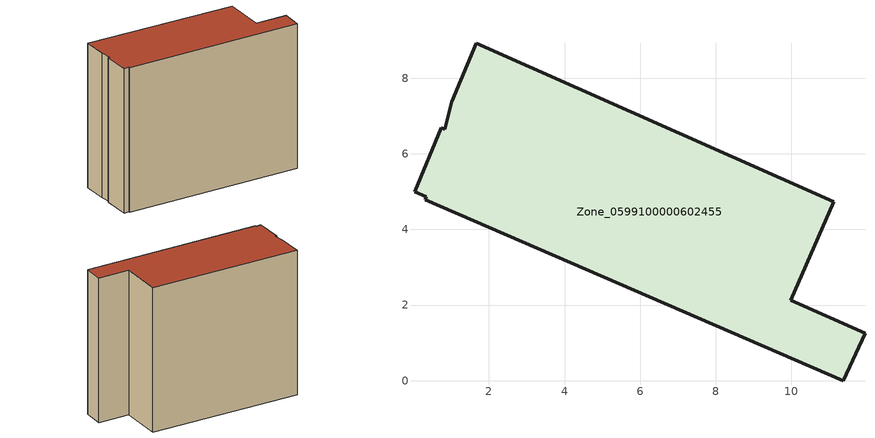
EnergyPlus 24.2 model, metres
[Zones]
Zone_0599100000602455
 floor ground (C_G): 0.03,5 0.73,6.69 0.82,6.65 1.02,7.38 1.67,8.92 11.12,4.73 9.99,2.13 11.95,1.26 11.37,0 0.32,4.79 0.34,4.87 z0
 wall outside (C_F): 0.32,4.79 11.37,0 11.95,1.26 9.99,2.13 11.12,4.73 1.67,8.92 1.02,7.38 0.82,6.65 0.73,6.69 0.03,5 0.34,4.87 0.32,4.79 z0:9.88
 roof outside (C_R): 1.67,8.92 1.02,7.38 0.82,6.65 0.73,6.69 0.03,5 0.34,4.87 0.32,4.79 11.37,0 11.95,1.26 9.99,2.13 11.12,4.73 z9.88
[BUILDING]
Pand.0599100000602455: North Axis=0; Terrain=City; Loads Convergence Tolerance Value=0.04; Temperature Convergence Tolerance Value=0.4; Solar Distribution=FullExterior; Maximum Number of Warmup Days=25; Minimum Number of Warmup Days=1
[Site:Location]
Rotterdam.The.Hague.AP_ZH_NLD Design_Conditions: Latitude=51.96; Longitude=4.45; Time Zone=1; Elevation=-4.5
[SITE:GROUNDTEMPERATURE:BUILDINGSURFACE]
18, 18, 18, 18, 18, 18, 18, 18, 18, 18, 18, 18
[MATERIAL] Thermal Absorptance=0.9; Solar Absorptance=0.7; Visible Absorptance=0.7
Name | Roughness | Thickness | Conductivity | Density | Specific Heat
G.TI.1946 | MediumSmooth | 0.15 | 1 | 540 | 1210
F.TI.1946 | Rough | 0.3 | 0.857143 | 1920 | 840
R.TI.1946 | MediumRough | 0.2 | 0.1 | 1500 | 1000
[CONSTRUCTION]
C_G: G.TI.1946
C_F: F.TI.1946
C_R: R.TI.1946
[ZONE]
Zone_0599100000602455: Type=1; Multiplier=1; Ceiling Height=Autocalculate; Volume=Autocalculate; Floor Area=autocalculate; Part of Total Floor Area=Yes
[ZONEINFILTRATION:DESIGNFLOWRATE]
Infil_Zone_0599100000602455: Zone or ZoneList or Space or SpaceList=Zone_0599100000602455; Schedule=AlwaysOn; Design Flow Rate Calculation Method=Flow/Area; Flow Rate per Floor Area=0.003; Constant Term Coefficient=1; Temperature Term Coefficient=0; Velocity Term Coefficient=0; Velocity Squared Term Coefficient=0
[HVACTEMPLATE:ZONE:IDEALLOADSAIRSYSTEM]
Zone_0599100000602455: Maximum Heating Supply Air Temperature=50; Minimum Cooling Supply Air Temperature=13; Maximum Heating Supply Air Humidity Ratio=0.0156; Minimum Cooling Supply Air Humidity Ratio=0.0077; Heating Limit=NoLimit; Cooling Limit=NoLimit; Dehumidification Control Type=ConstantSensibleHeatRatio; Cooling Sensible Heat Ratio=0.7; Dehumidification Setpoint=60; Humidification Control Type=None; Humidification Setpoint=30; Outdoor Air Method=None; Outdoor Air Flow Rate per Person=0.00944; Outdoor Air Flow Rate per Zone Floor Area=0; Outdoor Air Flow Rate per Zone=0; Demand Controlled Ventilation Type=None; Outdoor Air Economizer Type=NoEconomizer; Heat Recovery Type=None; Sensible Heat Recovery Effectiveness=0.7; Latent Heat Recovery Effectiveness=0.65
[ZONECONTROL:THERMOSTAT]
ThermostatControl_Zone_0599100000602455: Zone or ZoneList=Zone_0599100000602455; Control Type Schedule=DualSetpointControlType; Control 1=Thermostat_Zone_0599100000602455; Temperature Difference Between Cutout And Setpoint=0
[THERMOSTATSETPOINT:DUALSETPOINT]
Thermostat_Zone_0599100000602455: Heating Setpoint Temperature Schedule=HeatingSetpoint_Zone_0599100000602455; Cooling Setpoint Temperature Schedule=CoolingSetpoint_Zone_0599100000602455
[SCHEDULE:COMPACT]
HeatingSetpoint_Zone_0599100000602455: Through: 12/31, For: AllDays, Until: 24:00, 21
CoolingSetpoint_Zone_0599100000602455: Through: 12/31, For: AllDays, Until: 24:00, 24
DualSetpointControlType: Through: 12/31, For: AllDays, Until: 24:00, 4
AlwaysOn: Through: 12/31, For: AllDays, Until: 24:00, 1
